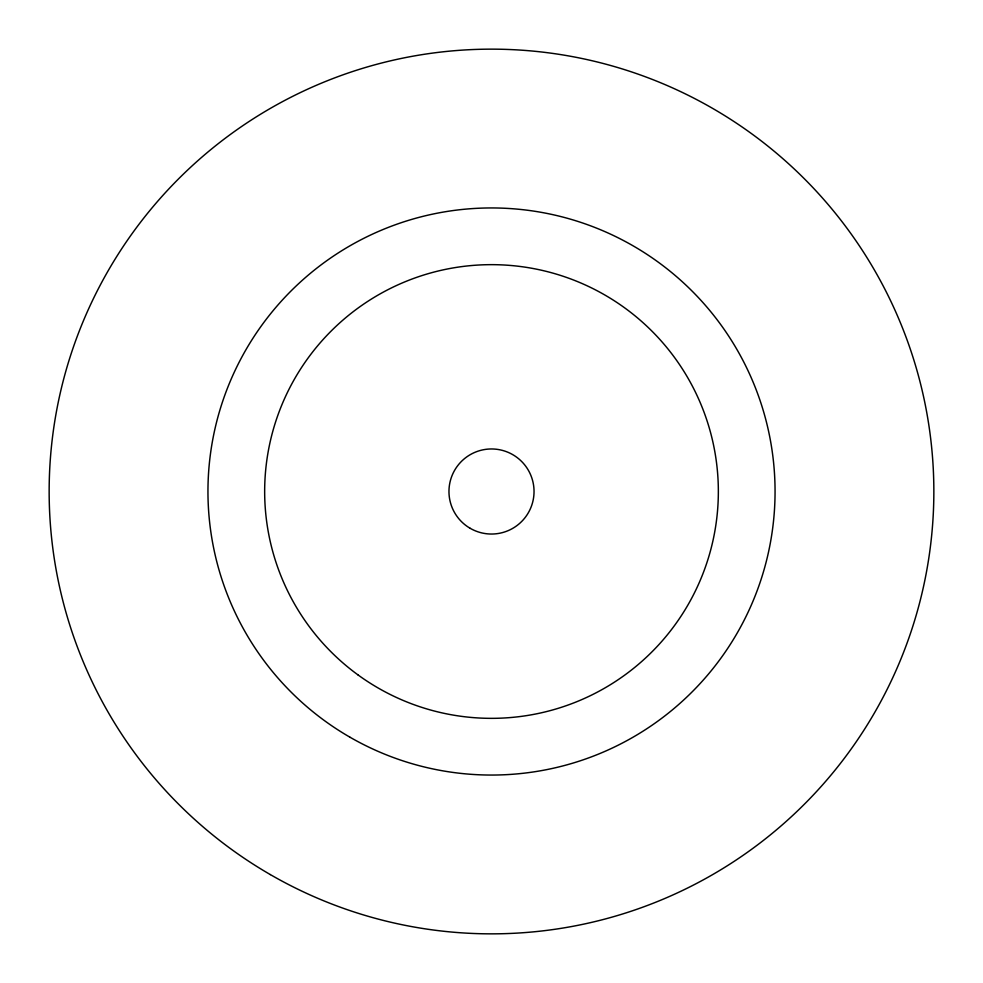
<?xml version="1.0" encoding="UTF-8"?>
<svg xmlns="http://www.w3.org/2000/svg" width="983" height="983" viewBox="0 0 983 983"><rect width="100%" height="100%" fill="white"/><g stroke="black" fill="none" stroke-linecap="round" stroke-linejoin="round"><path stroke-width="1.47" d="M270.325 874.587A442.35 442.35 0 0 0 933.85 491.5A442.35 442.35 0 0 0 270.325 108.413A442.35 442.35 0 0 0 270.325 874.587M349.727 737.066A283.559 283.559 0 0 0 775.059 491.5A283.559 283.559 0 0 0 349.727 245.934A283.559 283.559 0 0 0 349.727 737.066M357.812 674.768A226.852 226.852 0 0 0 717.062 515.645A226.852 226.852 0 0 0 399.639 284.087A226.852 226.852 0 0 0 357.812 674.768M470.23 528.338A42.539 42.539 0 0 0 534.039 491.5A42.539 42.539 0 0 0 470.23 454.662A42.539 42.539 0 0 0 470.23 528.338"/></g></svg>
